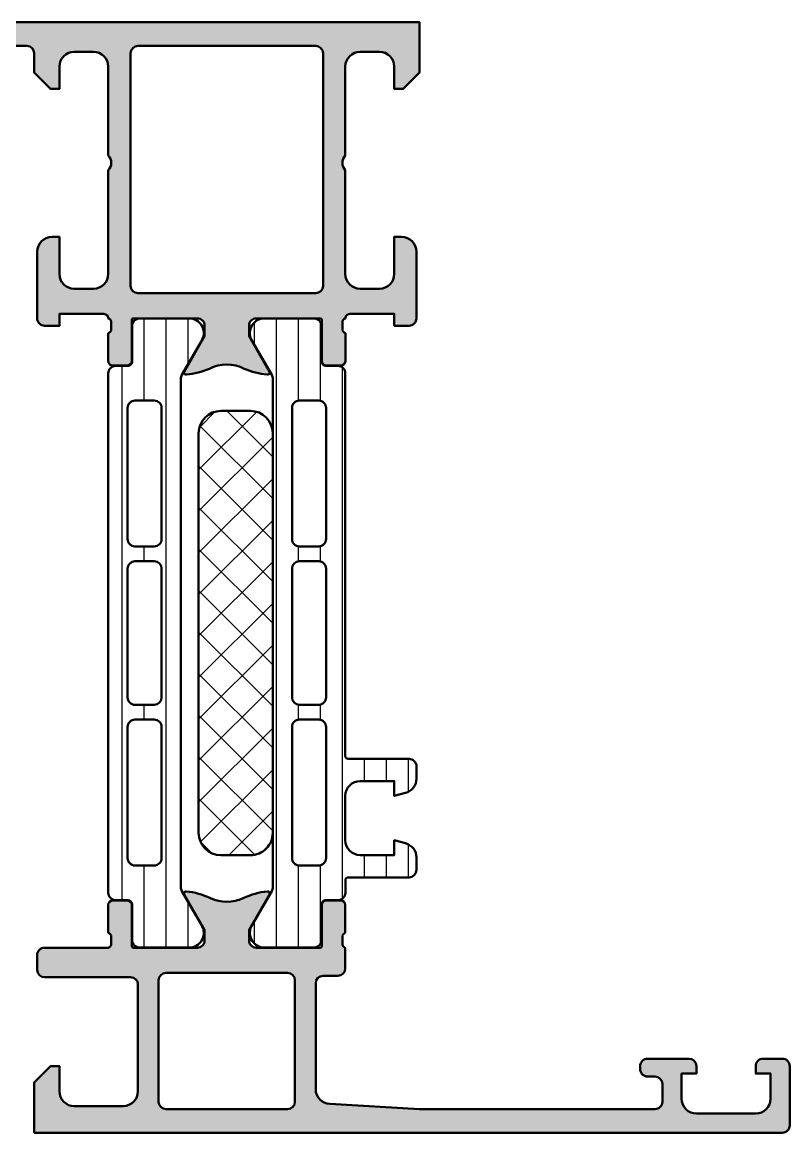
# Model space of a CAD drawing. Extents: x -30 to 51, y 0 to 75.
# Drawn here: x -0.8 to 51, y 0 to 75 of the extents above; entities that cross this region are included whole.
import ezdxf

# ---------------------------------------------------------------- set-up
doc = ezdxf.new("R2010")
doc.units = 0
for name, color, linetype, lineweight in [('0S-Alu contour', 7, 'Continuous', 50), ('0S-Alu hatch', 252, 'Continuous', 25), ('0S-Plastic contour', 254, 'Continuous', 50), ('0S-Plastic hatch', 253, 'Continuous', 25), ('0S-PT contour', 91, 'Continuous', 50), ('0S-PT hatch', 103, 'Continuous', 25)]:
    doc.layers.add(name, color=color, linetype=linetype, lineweight=lineweight)
pattern_1 = [(90, (0, 0), (-1.4859, 0), [])]

# ---------------------------------------------------------------- blocks, each defined once
blk = doc.blocks.new('347120__E84CD0BA_0DDC_44B4_B707_FF5AD9494A25_')
at = {"layer": '0S-Alu hatch'}
h = blk.add_hatch(color=256, dxfattribs=at)
edge = h.paths.add_edge_path()
edge.add_arc((0.7000991807261406, 11.00000257184423), 0.500003044878246, 180.0003489135887, 269.9996476707684)
edge.add_line((0.7000961060548451, 10.49999952697544), (6.499999916079106, 10.49999952697544))
edge.add_ellipse((6.50000355543574, 10.00000316633207), major_axis=(-0.4999963606566121, 0), ratio=1, start_angle=179.9995829571355, end_angle=270.00041704258604, ccw=False)
edge.add_line((6.999999916079106, 9.999999526973012), (6.999999916079106, 2.800003055570416))
edge.add_ellipse((5.999980092931274, 2.800022878718245), major_axis=(-1.000019823344306, 0), ratio=1, start_angle=90.0011357601926, end_angle=179.9988642393878, ccw=False)
edge.add_line((5.999999916079099, 1.800003055570413), (2.700012123110353, 1.800003055570413))
edge.add_ellipse((2.699981107679315, 2.799971920933789), major_axis=(-0.9999688658443695, 0), ratio=1, start_angle=-0.0017839387354001701, end_angle=90.00177710862732, ccw=False)
edge.add_line((1.700012242319644, 2.80000305556899), (1.700012242319644, 4.5000000038126))
edge.add_line((1.700012242319644, 4.5000000038126), (1.10000613880402, 4.500000003812602))
edge.add_line((1.10000613880402, 4.500000003812602), (0, 3.40000152969151))
edge.add_line((0, 3.40000152969151), (0, 0))
edge.add_line((0, 0), (50.50000659179932, 0))
edge.add_arc((50.50001022786222, 0.4999963639371298), 0.4999963639503508, 269.9995833348536, 360.0004171022874)
edge.add_line((51.00000659179932, 0.5000000038147763), (51.00000659179932, 4.500000003812601))
edge.add_arc((50.50001023115595, 4.500003643169237), 0.4999963606566104, 359.9995829571354, 450.0004170425853)
edge.add_line((50.50000659179932, 5.000000003812602), (49.19998828125247, 5.000000003812602))
edge.add_arc((49.19996802631576, 4.500050774159831), 0.4999492300630756, 89.99767871952156, 180.0058184440372)
edge.add_line((48.70001879883057, 4.50000000381276), (48.70001879883057, 4.000000003812601))
edge.add_line((48.70001879883057, 4.000000003812601), (49.70001879883056, 4.000000003812601))
edge.add_line((49.70001879883056, 4.000000003812601), (49.70001879883056, 2.300003055570408))
edge.add_ellipse((48.69997562033102, 2.300046234069963), major_axis=(-1.000043179431689, 0), ratio=1, start_angle=90.00247383897153, end_angle=179.9975261609891, ccw=False)
edge.add_line((48.70001879883057, 1.300003055570421), (44.69998828125244, 1.300003055570414))
edge.add_ellipse((44.69997154912291, 2.299955806839038), major_axis=(-0.9999527514086125, 0), ratio=1, start_angle=-0.0027072808267121218, end_angle=90.0009587257029, ccw=False)
edge.add_line((43.70001879883058, 2.30000305557068), (43.70001879883057, 4.000000003812601))
edge.add_line((43.70001879883057, 4.000000003812601), (44.70001879883056, 4.000000003812601))
edge.add_line((44.70001879883056, 4.000000003812601), (44.70001879883056, 4.500000003812601))
edge.add_arc((44.19997006305657, 4.499951268038605), 0.5000487381489384, 0.0055841639549441, 89.99441583599408)
edge.add_line((44.20001879883055, 5.0000000038126), (41.4000004882837, 5.000000003812601))
edge.add_arc((41.39998668829899, 4.500013803797316), 0.4999862002057299, 89.99841859459156, 180.0015814054484)
edge.add_line((40.90000048828371, 4.50000000381226), (40.90000048828371, 4.300003055570408))
edge.add_arc((41.39998760670751, 4.299990173994211), 0.4999871185897426, 179.9985238419079, 270.0014761579285)
edge.add_line((41.4000004882837, 3.800003055570408), (41.9000004882837, 3.800003055570414))
edge.add_ellipse((41.89999774741607, 3.300000314702794), major_axis=(-0.5000027408751323, 0), ratio=1, start_angle=180.0003140784808, end_angle=269.99968592142704, ccw=False)
edge.add_line((42.4000004882837, 3.300003055569625), (42.4000004882837, 2.099998477933701))
edge.add_ellipse((41.90000412764032, 2.099994838577078), major_axis=(-0.4999963606566246, 0), ratio=1, start_angle=89.9995829574163, end_angle=180.0004170428646, ccw=False)
edge.add_line((41.90000048828371, 1.599998477933701), (26.00000849914796, 1.599998477933696))
edge.add_line((26.00000849914796, 1.599998477933696), (19.94297114563234, 1.946113590238382))
edge.add_ellipse((19.99999917073538, 2.94447682461339), major_axis=(-0.9999906716559314, 0), ratio=1, start_angle=-0.0006706298242988851, end_angle=86.73073064799058, ccw=False)
edge.add_line((19.00000849914794, 2.944488529202702), (19.00000849914796, 10.09999800109654))
edge.add_ellipse((19.50000849914795, 10.09999800109654), major_axis=(-0.4999999999999929, 0), ratio=1, start_angle=270, end_angle=360, ccw=False)
edge.add_line((19.50000849914795, 10.59999800109653), (20.5, 10.59999800109653))
edge.add_arc((20.5, 11.09999800109653), 0.5, 270.0000000000004, 360)
edge.add_line((21, 11.09999800109653), (21.00000000000001, 12.49999999999998))
edge.add_ellipse((21.07883644654306, 12.76752059199311), major_axis=(-0.2788950563274477, 0), ratio=1, start_angle=-1.1645893740982274, end_angle=73.58012358050638, ccw=False)
edge.add_line((20.799999, 12.77318899999149), (20.799999, 13.22678299999148))
edge.add_ellipse((21.07886709564318, 13.23244365946854), major_axis=(-0.2789255417371646, 0), ratio=1, start_angle=-73.57540544464439, end_angle=1.1628700728853119, ccw=False)
edge.add_line((21, 13.49998699999149), (21, 15.379998))
edge.add_arc((20.7, 15.379998), 0.2999999999999936, 0, 90)
edge.add_line((20.7, 15.67999799999999), (19.72002568095721, 15.67999799999999))
edge.add_arc((19.72002568095721, 15.37999799999999), 0.3000000000000025, 90, 180)
edge.add_line((19.42002568095721, 15.37999799999999), (19.42002568095721, 12.62))
edge.add_ellipse((19.30002568095721, 12.62), major_axis=(-0.1199999999999974, 0), ratio=1, start_angle=90.0000000000017, end_angle=180, ccw=False)
edge.add_line((19.30002568095722, 12.5), (15, 12.5))
edge.add_ellipse((15, 13), major_axis=(-0.4999999999999983, 0), ratio=1, start_angle=0, end_angle=90.00000000000023, ccw=False)
edge.add_line((14.5, 13), (14.5, 13.7))
edge.add_line((14.5, 13.7), (15.88149545762236, 16.09282032302755))
edge.add_arc((15.7618802153517, 16.16188021535169), 0.1381197846482987, 330.0000000000023, 455.6225775507938)
edge.add_arc((16.23822324117379, 11.32339113815223), 4.999999999999958, 95.62257755079352, 115.1852539525798)
edge.add_ellipse((13, 18.20956550183719), major_axis=(-2.609565501837201, 0), ratio=1, start_angle=64.81474604741999, end_angle=115.18525395257959, ccw=False)
edge.add_arc((9.761776758826194, 11.32339113815226), 4.999999999999928, 64.81474604742014, 84.37742244920634)
edge.add_arc((10.23811978464829, 16.1618802153517), 0.1381197846482952, 84.37742244920531, 210.0000000000004)
edge.add_line((10.11850454237763, 16.09282032302755), (11.5, 13.7))
edge.add_line((11.5, 13.7), (11.5, 13))
edge.add_ellipse((11, 13), major_axis=(-0.4999999999999965, 0), ratio=1, start_angle=89.99999999999977, end_angle=180, ccw=False)
edge.add_line((11, 12.5), (6.699974319042795, 12.5))
edge.add_ellipse((6.699974319042795, 12.62), major_axis=(-0.1200000000000045, 0), ratio=1, start_angle=0, end_angle=90, ccw=False)
edge.add_line((6.57997431904279, 12.62), (6.579974319042791, 15.379998))
edge.add_arc((6.27997431904279, 15.379998), 0.3000000000000007, 0, 89.99999999999947)
edge.add_line((6.279974319042793, 15.679998), (5.300000000000004, 15.679998))
edge.add_arc((5.300000000000004, 15.379998), 0.3000000000000007, 90, 180)
edge.add_line((5.000000000000003, 15.379998), (5.000000000000004, 13.49998699999149))
edge.add_ellipse((4.921132904356831, 13.23244365946855), major_axis=(-0.2789255417371523, 0), ratio=1, start_angle=178.8371299271133, end_angle=253.5754054446443, ccw=False)
edge.add_line((5.200001000000002, 13.22678299999149), (5.200001000000004, 12.77318899999149))
edge.add_ellipse((4.921163553456958, 12.76752059199312), major_axis=(-0.2788950563274334, 0), ratio=1, start_angle=106.41987641949231, end_angle=181.1645893740976, ccw=False)
edge.add_line((5.000000000000001, 12.5), (0.7000961358571632, 12.49999999999999))
edge.add_arc((0.7000961358571618, 12), 0.4999999999999965, 89.99999999999984, 180)
edge.add_line((0.2000961358571653, 12), (0.2000961358571658, 10.99999952698023))
edge = h.paths.add_edge_path()
edge.add_line((8.400016700747074, 2.100006107328226), (8.400016700747074, 10.29999494933872))
edge.add_ellipse((8.900016700747074, 10.29999494933872), major_axis=(-0.5, 0), ratio=1, start_angle=270, end_angle=360, ccw=False)
edge.add_line((8.900016700747074, 10.79999494933872), (17.10001460266358, 10.79999494933872))
edge.add_ellipse((17.10001460266358, 10.29999494933872), major_axis=(-0.4999999999999965, 0), ratio=1, start_angle=180, end_angle=270, ccw=False)
edge.add_line((17.60001460266358, 10.29999494933872), (17.60001460266358, 2.100006107328226))
edge.add_ellipse((17.10001460266358, 2.100006107328227), major_axis=(-0.5000000000000006, 0), ratio=1, start_angle=90, end_angle=180, ccw=False)
edge.add_line((17.10001460266358, 1.600006107328226), (8.900016700747074, 1.600006107328226))
edge.add_ellipse((8.900016700747074, 2.100006107328226), major_axis=(-0.5, 0), ratio=1, start_angle=0, end_angle=90, ccw=False)
at = {"layer": '0S-Alu contour', "color": 7}
for points in [[(10.11850454237763, 16.09282032302755), (11.5, 13.7), (11.5, 13)], [(14.5, 13), (14.5, 13.7), (15.88149545762236, 16.09282032302755)], [(5.000000000000003, 15.379998), (5.000000000000004, 13.49998699999149)], [(6.279974319042793, 15.679998), (5.300000000000004, 15.679998)], [(6.57997431904279, 12.62), (6.579974319042791, 15.379998)], [(19.42002568095721, 15.37999799999999), (19.42002568095721, 12.62)], [(20.7, 15.67999799999999), (19.72002568095721, 15.67999799999999)], [(21, 13.49998699999149), (21, 15.379998)], [(5.200001000000002, 13.22678299999149), (5.200001000000004, 12.77318899999149)], [(20.799999, 12.77318899999149), (20.799999, 13.22678299999148)], [(5.000000000000001, 12.5), (0.7000961358571632, 12.49999999999999)], [(11, 12.5), (6.699974319042795, 12.5)], [(19.30002568095722, 12.5), (15, 12.5)], [(21, 11.09999800109653), (21.00000000000001, 12.49999999999998)], [(0.2000961358571653, 12), (0.2000961358571658, 10.99999952698023)], [(8.900016700747074, 10.79999494933872), (17.10001460266358, 10.79999494933872)], [(19.50000849914795, 10.59999800109653), (20.5, 10.59999800109653)], [(0.7000961060548451, 10.49999952697544), (6.499999916079106, 10.49999952697544)], [(6.999999916079106, 9.999999526973012), (6.999999916079106, 2.800003055570416)], [(8.400016700747074, 2.100006107328226), (8.400016700747074, 10.29999494933872)], [(17.60001460266358, 10.29999494933872), (17.60001460266358, 2.100006107328226)], [(19.00000849914794, 2.944488529202702), (19.00000849914796, 10.09999800109654)], [(44.20001879883055, 5.0000000038126), (41.4000004882837, 5.000000003812601)], [(50.50000659179932, 5.000000003812602), (49.19998828125247, 5.000000003812602)], [(1.700012242319644, 2.80000305556899), (1.700012242319644, 4.5000000038126), (1.10000613880402, 4.500000003812602), (0, 3.40000152969151), (0, 0), (50.50000659179932, 0)], [(40.90000048828371, 4.50000000381226), (40.90000048828371, 4.300003055570408)], [(41.4000004882837, 3.800003055570408), (41.9000004882837, 3.800003055570414)], [(43.70001879883058, 2.30000305557068), (43.70001879883057, 4.000000003812601), (44.70001879883056, 4.000000003812601), (44.70001879883056, 4.500000003812601)], [(48.70001879883057, 4.50000000381276), (48.70001879883057, 4.000000003812601), (49.70001879883056, 4.000000003812601), (49.70001879883056, 2.300003055570408)], [(51.00000659179932, 0.5000000038147763), (51.00000659179932, 4.500000003812601)], [(42.4000004882837, 3.300003055569625), (42.4000004882837, 2.099998477933701)], [(5.999999916079099, 1.800003055570413), (2.700012123110353, 1.800003055570413)], [(17.10001460266358, 1.600006107328226), (8.900016700747074, 1.600006107328226)], [(41.90000048828371, 1.599998477933701), (26.00000849914796, 1.599998477933696), (19.94297114563234, 1.946113590238382)], [(48.70001879883057, 1.300003055570421), (44.69998828125244, 1.300003055570414)]]:
    blk.add_lwpolyline(points, dxfattribs=at)
for centre, radius, start, end in [((10.23811978464829, 16.1618802153517), 0.1381197846482952, 84.37742244920531, 210.0000000000004), ((9.761776758826194, 11.32339113815226), 4.999999999999928, 64.81474604742014, 84.37742244920634), ((16.23822324117379, 11.32339113815223), 4.999999999999958, 95.62257755079352, 115.1852539525798), ((15.7618802153517, 16.16188021535169), 0.1381197846482987, 330.0000000000023, 95.6225775507938), ((5.300000000000004, 15.379998), 0.3000000000000007, 90, 180), ((6.27997431904279, 15.379998), 0.3000000000000007, 0, 89.99999999999947), ((19.72002568095721, 15.37999799999999), 0.3000000000000025, 90, 180), ((20.7, 15.379998), 0.2999999999999936, 0, 90), ((0.7000961358571618, 12), 0.4999999999999965, 89.99999999999984, 180), ((0.7000991807261406, 11.00000257184423), 0.500003044878246, 180.0003489135887, 269.9996476707684), ((20.5, 11.09999800109653), 0.5, 270.0000000000004, 0), ((41.39998668829899, 4.500013803797316), 0.4999862002057299, 89.99841859459156, 180.0015814054484), ((44.19997006305657, 4.499951268038605), 0.5000487381489384, 0.0055841639549441, 89.99441583599408), ((49.19996802631576, 4.500050774159831), 0.4999492300630756, 89.99767871952156, 180.0058184440372), ((50.50001023115595, 4.500003643169237), 0.4999963606566104, 359.9995829571354, 90.00041704258533), ((41.39998760670751, 4.299990173994211), 0.4999871185897426, 179.9985238419079, 270.0014761579285), ((50.50001022786222, 0.4999963639371298), 0.4999963639503508, 269.9995833348536, 0.0004171022873881)]:
    blk.add_arc(centre, radius, start, end, dxfattribs=at)
at = {"layer": '0S-Alu contour', "color": 7, "extrusion": (0, 0, -1)}
for centre, radius, start, end in [((-13, 18.20956550183719), 2.609565501837201, 244.8147460474204, 295.18525395258), ((-4.921132904356831, 13.23244365946855), 0.2789255417371523, 106.4245945553557, 181.1628700728868), ((-4.921163553456958, 12.76752059199312), 0.2788950563274334, 178.8354106259024, 253.5801235805077), ((-11, 13), 0.4999999999999965, 180, 270.0000000000002), ((-15, 13), 0.4999999999999983, 269.9999999999998, 0), ((-21.07883644654306, 12.76752059199311), 0.2788950563274477, 286.4198764194936, 1.164589374098176), ((-21.07886709564318, 13.23244365946854), 0.2789255417371646, 358.8371299271147, 73.57540544464447), ((-6.699974319042795, 12.62), 0.1200000000000045, 270, 0), ((-19.30002568095721, 12.62), 0.1199999999999974, 180, 269.9999999999983), ((-8.900016700747074, 10.29999494933872), 0.5, 0, 90), ((-17.10001460266358, 10.29999494933872), 0.4999999999999965, 90, 180), ((-19.50000849914795, 10.09999800109654), 0.4999999999999929, 0, 90), ((-6.50000355543574, 10.00000316633207), 0.4999963606566121, 89.99958295741395, 180.0004170428646), ((-41.89999774741607, 3.300000314702794), 0.5000027408751323, 90.00031407857298, 179.9996859215192), ((-2.699981107679315, 2.799971920933789), 0.9999688658443695, 269.9982228913727, 0.0017839387354142), ((-5.999980092931274, 2.800022878718245), 1.000019823344306, 180.0011357606123, 269.9988642398074), ((-19.99999917073538, 2.94447682461339), 0.9999906716559314, 273.2692693520095, 0.000670629824406), ((-44.69997154912291, 2.299955806839038), 0.9999527514086125, 269.9990412742971, 0.0027072808266599), ((-48.69997562033102, 2.300046234069963), 1.000043179431689, 180.002473839011, 269.9975261610285), ((-8.900016700747074, 2.100006107328226), 0.5, 270, 0), ((-17.10001460266358, 2.100006107328227), 0.5000000000000006, 180, 270), ((-41.90000412764032, 2.099994838577078), 0.4999963606566246, 179.9995829571354, 270.0004170425837)]:
    blk.add_arc(centre, radius, start, end, dxfattribs=at)
blk = doc.blocks.new('368550__E8480790_1EC8_4AFD_B103_13C8B5B76FAF_')
at = {"layer": '0S-PT hatch'}
h = blk.add_hatch(dxfattribs=at)
h.set_pattern_fill('ANSI37', color=256, scale=0.625, angle=90, style=0)
h.set_pattern_definition([(135, (0, 0), (-1.403165018917055, -1.403165018917055), []), (225, (0, 0), (1.403165018917055, -1.403165018917055), [])])
edge = h.paths.add_edge_path()
edge.add_arc((12.599265206722, 47.25107660496467), 1.5, 90, 180)
edge.add_line((11.099265206722, 47.25107660496467), (11.09926520672199, 20.25107660496467))
edge.add_arc((12.59926520672199, 20.25107660496467), 1.5, 180, 270)
edge.add_line((12.59926520672199, 18.75107660496467), (14.59926520672199, 18.75107660496467))
edge.add_arc((14.59926520672199, 20.25107660496467), 1.5, 269.9999999999999, 360)
edge.add_line((16.09926520672199, 20.25107660496467), (16.099265206722, 47.25107660496467))
edge.add_arc((14.599265206722, 47.25107660496467), 1.5, 0, 89.99999999999991)
edge.add_line((14.599265206722, 48.75107660496468), (12.599265206722, 48.75107660496468))
at = {"layer": '0S-PT contour', "color": 7}
for points in [[(14.599265206722, 48.75107660496468), (12.599265206722, 48.75107660496468)], [(11.099265206722, 47.25107660496467), (11.09926520672199, 20.25107660496467)], [(16.09926520672199, 20.25107660496467), (16.099265206722, 47.25107660496467)], [(12.59926520672199, 18.75107660496467), (14.59926520672199, 18.75107660496467)]]:
    blk.add_lwpolyline(points, dxfattribs=at)
for centre, start, end in [((12.599265206722, 47.25107660496467), 90, 180), ((14.599265206722, 47.25107660496467), 0, 89.99999999999991), ((12.59926520672199, 20.25107660496467), 180, 270), ((14.59926520672199, 20.25107660496467), 269.9999999999999, 0)]:
    blk.add_arc(centre, 1.5, start, end, dxfattribs=at)
blk = doc.blocks.new('284027__DD6B50A5_922C_485B_A211_562ED733087A___22131AEA_D802_4F8E_BF0E_D6E106AE5C31_')
at = {"layer": '0S-Plastic hatch'}
h = blk.add_hatch(dxfattribs=at)
h.set_pattern_fill('ANSI31', color=256, scale=0.4680000000000001, angle=45, style=0)
h.set_pattern_definition(pattern_1)
edge = h.paths.add_edge_path()
edge.add_line((21, 51.29262339778484), (21.000022921558, 25.45125658823265))
edge.add_arc((21.20416178718003, 25.45537538707201), 0.2041804127758787, 181.1558689438178, 269.5149389342825)
edge.add_line((21.20243323428476, 25.25120229122876), (25.30243323427305, 25.25120229122876))
edge.add_ellipse((25.30243323427307, 24.75120229122882), major_axis=(-0.4999999999999361, 0), ratio=1, start_angle=180, end_angle=270.00000000000244, ccw=False)
edge.add_line((25.80243323427301, 24.75120229122881), (25.80243323427299, 23.92045306784114))
edge.add_ellipse((24.80243323427294, 23.92045306784114), major_axis=(-1.000000000000046, 0), ratio=1, start_angle=105.00000000108179, end_angle=180, ccw=False)
edge.add_line((25.06125227939371, 22.95452724155692), (24.30243323427305, 22.75120229122875))
edge.add_line((24.30243323427305, 22.75120229122875), (24.30243323427305, 23.75120229122876))
edge.add_line((24.30243323427305, 23.75120229122876), (22.00243323428464, 23.75120229122875))
edge.add_arc((22.00414226812574, 22.74707631855113), 1.004127427074096, 90.09751797508622, 179.7701403215128)
edge.add_line((21.00002292155801, 22.7511046743983), (21.00002292155801, 19.75122632025461))
edge.add_arc((22.00414248000591, 19.75532877543038), 1.004127938958011, 180.2340877213126, 269.9024699846798)
edge.add_line((22.0024332342847, 18.75120229122875), (24.30243323427305, 18.75120229122875))
edge.add_line((24.30243323427305, 18.75120229122875), (24.30243323427316, 19.75120229122869))
edge.add_line((24.30243323427316, 19.75120229122869), (25.06125227939373, 19.54787734087044))
edge.add_ellipse((24.8024332342731, 18.58195151458676), major_axis=(-0.9999999999994793, 0), ratio=1, start_angle=180, end_angle=254.99999999891781, ccw=False)
edge.add_line((25.80243323427258, 18.58195151458676), (25.80243323427305, 17.75120229122874))
edge.add_ellipse((25.30243323427304, 17.75120229122877), major_axis=(-0.5000000000000142, 0), ratio=1, start_angle=90.0000000000008, end_angle=180, ccw=False)
edge.add_line((25.30243323427304, 17.25120229122875), (21.20243323428468, 17.25120229122875))
edge.add_arc((21.20243323428467, 17.05120229122878), 0.1999999999999744, 89.99999999999694, 180)
edge.add_line((21.0024332342847, 17.05120229122878), (21.00111268929476, 16.21013004610088))
edge.add_ellipse((20.50111536862898, 16.21010925689817), major_axis=(-0.4999973210979703, 0), ratio=1, start_angle=90.00176831585969, end_angle=180.0023822800019, ccw=False)
edge.add_line((20.50113080001328, 15.71011193603832), (19.69079946719837, 15.71008330962012))
edge.add_arc((19.69081033343269, 15.41008330981692), 0.299999999999997, 90.00207529788617, 180.0020752978985)
edge.add_line((19.39081033362949, 15.41007244358253), (19.39122921384228, 13.0100740742441))
edge.add_ellipse((18.89123323682727, 13.0100533243742), major_axis=(-0.4999959774455648, 0), ratio=1, start_angle=90.00177281670028, end_angle=180.0023777790716, ccw=False)
edge.add_line((18.89124870744703, 12.51005734716798), (15.41470721164118, 12.50993069970388))
edge.add_ellipse((15.55698200855539, 13.4997539283803), major_axis=(-0.9999960709244767, 0), ratio=1, start_angle=-32.72494080195412, end_angle=81.82046724598717, ccw=False)
edge.add_line((14.71570977789661, 14.04035838247478), (16.03409677568366, 16.32406298372988))
edge.add_arc((15.60107500393227, 16.57404727383959), 0.500000000115538, 330.0020787016143, 360.00201538907)
edge.add_line((16.10107500373848, 16.57406486142708), (16.09998869130261, 50.92833361702788))
edge.add_arc((15.59998869159649, 50.92831498385518), 0.5000000000549991, 0.0021352040807048, 30.00207189551804)
edge.add_line((16.03299235290359, 51.1783306420641), (14.71443992344539, 53.46193973131244))
edge.add_ellipse((15.5556729896656, 54.00260512706299), major_axis=(-0.9999960709244696, 0), ratio=1, start_angle=-81.81631665021621, end_angle=32.729091397728894, ccw=False)
edge.add_line((15.41332648878386, 54.99241804653369), (18.88986798458969, 54.99254469399776))
edge.add_ellipse((18.88988873445961, 54.49254871698273), major_axis=(-0.4999959774455861, 0), ratio=1, start_angle=180.0017728167249, end_angle=270.0023777790733, ccw=False)
edge.add_line((19.38988471166585, 54.49256418760271), (19.38963969108502, 52.09256579421701))
edge.add_arc((19.68963969088825, 52.09257666045134), 0.3000000000000041, 180.0020752978985, 270.0020752978793)
edge.add_line((19.68965055712254, 51.79257666064813), (20.49998188993747, 51.79260528706632))
edge.add_ellipse((20.50000267914022, 51.2926079664006), major_axis=(-0.4999973210979064, 0), ratio=1, start_angle=180.0017683158931, end_angle=270.00238227991855, ccw=False)
edge = h.paths.add_edge_path()
edge.add_line((19.70055130142633, 40.10119604587006), (19.70055130142632, 48.95118994235432))
edge.add_arc((19.20055129933873, 48.95118994053621), 0.5000000020876216, 0, 90.00189910262193)
edge.add_line((19.20053472654187, 49.45118994234918), (17.90054062027397, 49.45118994234918))
edge.add_arc((17.90053698091735, 48.95119358170581), 0.499996360656621, 89.9995829574163, 180.0004170428646)
edge.add_line((17.40054062027398, 48.95118994234675), (17.40054062027396, 40.10119604586718))
edge.add_arc((17.90053698091721, 40.10119240650811), 0.4999963606564967, 179.9995829571354, 270.0004170425984)
edge.add_line((17.90054062027396, 39.60119604586486), (19.2005347265867, 39.60119604586486))
edge.add_arc((19.20055129926904, 40.10119604774749), 0.5000000021572895, 269.9981009105016, 360)
edge = h.paths.add_edge_path()
edge.add_line((19.70055130141594, 29.40118994305284), (19.70055130141595, 38.10119604656853))
edge.add_arc((19.20055130141595, 38.10119604656332), 0.5000000000000142, 0, 90.00000000119365)
edge.add_line((19.20055130140553, 38.60119604656333), (17.9005406202532, 38.60119604656332))
edge.add_arc((17.9005406202636, 38.1011960465633), 0.5000000000000142, 90.00000000119243, 180)
edge.add_line((17.40054062026359, 38.1011960465633), (17.4005406202636, 29.40118994304765))
edge.add_arc((17.9005406202636, 29.40118994304765), 0.4999999999999965, 180, 269.9999999999984)
edge.add_line((17.90054062026358, 28.90118994304765), (19.20055130141594, 28.90118994304764))
edge.add_arc((19.20055130141595, 29.40118994304763), 0.4999999999999929, 269.9999999999992, 360)
edge = h.paths.add_edge_path()
edge.add_line((19.70055130141594, 18.55118078777944), (19.70055130141594, 27.40118994305278))
edge.add_arc((19.20055129932833, 27.40118994123469), 0.5000000020876109, 0, 90.00189910261665)
edge.add_line((19.20053472653151, 27.90118994304764), (17.9005406202636, 27.90118994304764))
edge.add_arc((17.90053698090691, 27.40119358240433), 0.4999963606565571, 89.99958295740775, 180.0004170428646)
edge.add_line((17.40054062026359, 27.40118994304527), (17.40054062026359, 18.55121130535237))
edge.add_arc((17.90055587905265, 18.55121130535237), 0.5000152587890554, 180, 270.0000000000012)
edge.add_line((17.90055587905266, 18.05119604656332), (19.200566560205, 18.05119604656331))
edge.add_arc((19.20056656020501, 18.55118078777423), 0.4999847412109269, 269.9999999999992, 360)
at = {"layer": '0S-Alu contour', "color": 7}
for points in [[(17.40054062027398, 48.95118994234675), (17.40054062027396, 40.10119604586718)], [(19.20053472654187, 49.45118994234918), (17.90054062027397, 49.45118994234918)], [(19.70055130142633, 40.10119604587006), (19.70055130142632, 48.95118994235432)], [(17.90054062027396, 39.60119604586486), (19.2005347265867, 39.60119604586486)], [(19.20055130140553, 38.60119604656333), (17.9005406202532, 38.60119604656332)], [(17.40054062026359, 38.1011960465633), (17.4005406202636, 29.40118994304765)], [(19.70055130141594, 29.40118994305284), (19.70055130141595, 38.10119604656853)], [(17.90054062026358, 28.90118994304765), (19.20055130141594, 28.90118994304764)], [(19.20053472653151, 27.90118994304764), (17.9005406202636, 27.90118994304764)], [(17.40054062026359, 27.40118994304527), (17.40054062026359, 18.55121130535237)], [(19.70055130141594, 18.55118078777944), (19.70055130141594, 27.40118994305278)], [(17.90055587905266, 18.05119604656332), (19.200566560205, 18.05119604656331)]]:
    blk.add_lwpolyline(points, dxfattribs=at)
for centre, radius, start, end in [((17.90053698091735, 48.95119358170581), 0.499996360656621, 89.9995829574163, 180.0004170428646), ((19.20055129933873, 48.95118994053621), 0.5000000020876216, 0, 90.00189910262193), ((17.90053698091721, 40.10119240650811), 0.4999963606564967, 179.9995829571354, 270.0004170425984), ((19.20055129926904, 40.10119604774749), 0.5000000021572895, 269.9981009105016, 0), ((17.9005406202636, 38.1011960465633), 0.5000000000000142, 90.00000000119243, 180), ((19.20055130141595, 38.10119604656332), 0.5000000000000142, 0, 90.00000000119365), ((17.9005406202636, 29.40118994304765), 0.4999999999999965, 180, 269.9999999999984), ((19.20055130141595, 29.40118994304763), 0.4999999999999929, 269.9999999999992, 0), ((17.90053698090691, 27.40119358240433), 0.4999963606565571, 89.99958295740775, 180.0004170428646), ((19.20055129932833, 27.40118994123469), 0.5000000020876109, 0, 90.00189910261665), ((17.90055587905265, 18.55121130535237), 0.5000152587890554, 180, 270.0000000000012), ((19.20056656020501, 18.55118078777423), 0.4999847412109269, 269.9999999999992, 0)]:
    blk.add_arc(centre, radius, start, end, dxfattribs=at)
at = {"layer": '0S-Plastic contour', "color": 7}
for points in [[(15.41332648878386, 54.99241804653369), (18.88986798458969, 54.99254469399776)], [(19.38988471166585, 54.49256418760271), (19.38963969108502, 52.09256579421701)], [(16.03299235290359, 51.1783306420641), (14.71443992344539, 53.46193973131244)], [(19.68965055712254, 51.79257666064813), (20.49998188993747, 51.79260528706632)], [(21, 51.29262339778484), (21.000022921558, 25.45125658823265)], [(16.10107500373848, 16.57406486142708), (16.09998869130261, 50.92833361702788)], [(21.20243323428476, 25.25120229122876), (25.30243323427305, 25.25120229122876)], [(25.80243323427301, 24.75120229122881), (25.80243323427299, 23.92045306784114)], [(25.06125227939371, 22.95452724155692), (24.30243323427305, 22.75120229122875), (24.30243323427305, 23.75120229122876), (22.00243323428464, 23.75120229122875)], [(21.00002292155801, 22.7511046743983), (21.00002292155801, 19.75122632025461)], [(22.0024332342847, 18.75120229122875), (24.30243323427305, 18.75120229122875), (24.30243323427316, 19.75120229122869), (25.06125227939373, 19.54787734087044)], [(25.80243323427258, 18.58195151458676), (25.80243323427305, 17.75120229122874)], [(25.30243323427304, 17.25120229122875), (21.20243323428468, 17.25120229122875)], [(21.0024332342847, 17.05120229122878), (21.00111268929476, 16.21013004610088)], [(14.71570977789661, 14.04035838247478), (16.03409677568366, 16.32406298372988)], [(19.39081033362949, 15.41007244358253), (19.39122921384228, 13.0100740742441)], [(20.50113080001328, 15.71011193603832), (19.69079946719837, 15.71008330962012)], [(18.89124870744703, 12.51005734716798), (15.41470721164118, 12.50993069970388)]]:
    blk.add_lwpolyline(points, dxfattribs=at)
at = {"layer": '0S-Plastic contour', "color": 7, "extrusion": (0, 0, -1)}
for centre, radius, start, end in [((-15.5556729896656, 54.00260512706299), 0.9999960709244696, 327.2709086022711, 81.81631665021617), ((-18.88988873445961, 54.49254871698273), 0.4999959774455861, 89.99762222092671, 179.9982271832751), ((-20.50000267914022, 51.2926079664006), 0.4999973210979065, 89.99761772008145, 179.9982316841069), ((-25.30243323427307, 24.75120229122882), 0.4999999999999361, 89.99999999999756, 180), ((-24.80243323427294, 23.92045306784114), 1.000000000000046, 180, 254.9999999989182), ((-24.8024332342731, 18.58195151458676), 0.9999999999994793, 105.0000000010822, 180), ((-25.30243323427304, 17.75120229122877), 0.5000000000000142, 180, 269.9999999999992), ((-20.50111536862898, 16.21010925689817), 0.4999973210979704, 179.9976177199981, 269.9982316841403), ((-15.55698200855539, 13.4997539283803), 0.9999960709244767, 278.1795327540128, 32.72494080195404), ((-18.89123323682727, 13.0100533243742), 0.4999959774455648, 179.9976222209284, 269.9982271832997)]:
    blk.add_arc(centre, radius, start, end, dxfattribs=at)
at = {"layer": '0S-Plastic contour', "color": 7}
for centre, radius, start, end in [((19.68963969088825, 52.09257666045134), 0.3000000000000041, 180.0020752978985, 270.0020752978793), ((15.59998869159649, 50.92831498385518), 0.5000000000549991, 0.0021352040807048, 30.00207189551804), ((21.20416178718003, 25.45537538707201), 0.2041804127758787, 181.1558689438178, 269.5149389342825), ((22.00414226812574, 22.74707631855113), 1.004127427074096, 90.09751797508622, 179.7701403215128), ((22.00414248000591, 19.75532877543038), 1.004127938958011, 180.2340877213126, 269.9024699846798), ((21.20243323428467, 17.05120229122878), 0.1999999999999744, 89.99999999999694, 180), ((15.60107500393227, 16.57404727383959), 0.500000000115538, 330.0020787016143, 0.0020153890700116), ((19.69081033343269, 15.41008330981692), 0.299999999999997, 90.00207529788617, 180.0020752978985)]:
    blk.add_arc(centre, radius, start, end, dxfattribs=at)
blk = doc.blocks.new('284027__A60CF8BD_1768_4228_AEEE_6A235FCEE5BD___0FFD65AD_E9EA_4AC8_A9D8_094F7C99FA14_')
at = {"layer": '0S-Plastic hatch'}
h = blk.add_hatch(dxfattribs=at)
h.set_pattern_fill('ANSI31', color=256, scale=0.4680000000000001, angle=45, style=0)
h.set_pattern_definition(pattern_1)
edge = h.paths.add_edge_path()
edge.add_line((4.998753296441785, 51.29235132416485), (4.999865985736532, 16.20985797248088))
edge.add_arc((5.499863306596385, 16.20987340386518), 0.4999973210979823, 180.001768315893, 270.0023822799114)
edge.add_line((5.499884095799072, 15.70987608319939), (6.310215428613981, 15.70990470961759))
edge.add_ellipse((6.3102262948483, 15.40990470981439), major_axis=(-0.2999999999999916, 0), ratio=1, start_angle=180.0020752978986, end_angle=270.0020752978861, ccw=False)
edge.add_line((6.610226294651501, 15.40991557604877), (6.609981274070682, 13.00991718266322))
edge.add_arc((7.109977251276918, 13.00993265328298), 0.4999959774455781, 180.0017728167248, 270.0023777790721)
edge.add_line((7.109998001146822, 12.50993667626796), (10.58653949695266, 12.51006332373204))
edge.add_arc((10.44419299607088, 13.49987624320274), 0.99999607092448, 278.1836833497855, 392.7290913977266)
edge.add_line((11.28542606229113, 14.04054163895327), (9.966873632834732, 16.32415072820264))
edge.add_ellipse((10.39987729408675, 16.57416638639703), major_axis=(-0.5000000000000304, 0), ratio=1, start_angle=0.0021352027151237962, end_angle=30.002071897230792, ccw=False)
edge.add_line((9.899877294433919, 16.57414775323825), (9.898790982002849, 50.92841650883724))
edge.add_ellipse((10.39879098169355, 50.92843409645906), major_axis=(-0.5000000000000306, 0), ratio=1, start_angle=-29.997921301461474, end_angle=0.002015393048509395, ccw=False)
edge.add_line((9.965769210052875, 51.17841838653585), (11.28415620783992, 53.46212298779094))
edge.add_arc((10.44288397718113, 54.00272744188542), 0.999996070924482, 327.2750591980466, 441.8204672459869)
edge.add_line((10.58515877409534, 54.99255067056184), (7.108617278289502, 54.99242402309775))
edge.add_arc((7.108632748909259, 54.49242804589152), 0.4999959774455675, 90.00177281669983, 180.0023777790715)
edge.add_line((6.608636771894252, 54.49240729602163), (6.60905565210705, 52.09240892668312))
edge.add_ellipse((6.309055652303838, 52.09239806044881), major_axis=(-0.3000000000000041, 0), ratio=1, start_angle=90.0020752978869, end_angle=180.0020752978986, ccw=False)
edge.add_line((6.309066518538161, 51.7923980606456), (5.498735185723257, 51.7923694342274))
edge.add_arc((5.498750617107559, 51.29237211336756), 0.4999973210979623, 90.00176831585978, 180.0023822800018)
edge = h.paths.add_edge_path()
edge.add_line((8.599325365472938, 48.95127006490816), (8.599325365472938, 40.10129142721808))
edge.add_ellipse((8.099329004829613, 40.10128778786141), major_axis=(-0.4999963606565682, 0), ratio=1, start_angle=89.99958295740919, end_angle=180.0004170428646, ccw=False)
edge.add_line((8.099325365472938, 39.60129142721809), (6.79933125920502, 39.60129142721809))
edge.add_ellipse((6.799314686408215, 40.10129142903105), major_axis=(-0.5000000020876216, 0), ratio=1, start_angle=0, end_angle=90.00189910261582, ccw=False)
edge.add_line((6.299314684320593, 40.10129142903105), (6.299314684320593, 48.95130058248629))
edge.add_ellipse((6.799299425531524, 48.95130058249147), major_axis=(-0.4999847412109306, 0), ratio=1, start_angle=269.9999999999992, end_angle=360, ccw=False)
edge.add_line((6.799299425531531, 49.4512853237024), (8.099310106683875, 49.4512853237024))
edge.add_ellipse((8.099310106683882, 48.95127006491335), major_axis=(-0.5000152587890554, 0), ratio=1, start_angle=180, end_angle=270.0000000000008, ccw=False)
edge = h.paths.add_edge_path()
edge.add_line((8.599325365472938, 38.10129142721289), (8.599325365472938, 29.40128532369721))
edge.add_ellipse((8.099325365472923, 29.40128532370242), major_axis=(-0.5000000000000142, 0), ratio=1, start_angle=90.000000001192, end_angle=180, ccw=False)
edge.add_line((8.099325365483326, 28.90128532370241), (6.799314684330996, 28.90128532370241))
edge.add_ellipse((6.799314684320579, 29.4012853237024), major_axis=(-0.5, 0), ratio=1, start_angle=0, end_angle=90.00000000119371, ccw=False)
edge.add_line((6.299314684320579, 29.4012853237024), (6.299314684320593, 38.10129142721289))
edge.add_ellipse((6.799314684320593, 38.10129142721809), major_axis=(-0.5, 0), ratio=1, start_angle=270, end_angle=360, ccw=False)
edge.add_line((6.799314684320593, 38.60129142721809), (8.099325365472952, 38.60129142721809))
edge.add_ellipse((8.099325365472948, 38.1012914272181), major_axis=(-0.4999999999999894, 0), ratio=1, start_angle=180, end_angle=269.9999999999996, ccw=False)
edge = h.paths.add_edge_path()
edge.add_ellipse((8.099329004819284, 27.4012889637576), major_axis=(-0.4999963606565109, 0), ratio=1, start_angle=179.9995829571355, end_angle=270.0004170425959, ccw=False)
edge.add_line((8.59932536546255, 27.40128532439854), (8.59932536546255, 18.55129142791654))
edge.add_ellipse((8.099329004819172, 18.55128778855991), major_axis=(-0.4999963606566215, 0), ratio=1, start_angle=89.99958295741533, end_angle=180.0004170428646, ccw=False)
edge.add_line((8.09932536546255, 18.05129142791654), (6.799331259194646, 18.05129142791654))
edge.add_ellipse((6.799314686397825, 18.55129142972951), major_axis=(-0.5000000020876207, 0), ratio=1, start_angle=0, end_angle=90.00189910261759, ccw=False)
edge.add_line((6.299314684310204, 18.55129142972951), (6.299314684310205, 27.40128532439565))
edge.add_ellipse((6.799314686467511, 27.4012853225182), major_axis=(-0.5000000021573064, 0), ratio=1, start_angle=269.99810091050415, end_angle=360, ccw=False)
edge.add_line((6.799331259149825, 27.90128532440085), (8.099325365462564, 27.90128532440087))
at = {"layer": '0S-Alu contour', "color": 7}
for points in [[(6.299314684320593, 40.10129142903105), (6.299314684320593, 48.95130058248629)], [(6.799299425531531, 49.4512853237024), (8.099310106683875, 49.4512853237024)], [(8.599325365472938, 48.95127006490816), (8.599325365472938, 40.10129142721808)], [(8.099325365472938, 39.60129142721809), (6.79933125920502, 39.60129142721809)], [(6.799314684320593, 38.60129142721809), (8.099325365472952, 38.60129142721809)], [(6.299314684320579, 29.4012853237024), (6.299314684320593, 38.10129142721289)], [(8.599325365472938, 38.10129142721289), (8.599325365472938, 29.40128532369721)], [(8.099325365483326, 28.90128532370241), (6.799314684330996, 28.90128532370241)], [(6.799331259149825, 27.90128532440085), (8.099325365462564, 27.90128532440087)], [(6.299314684310204, 18.55129142972951), (6.299314684310205, 27.40128532439565)], [(8.59932536546255, 27.40128532439854), (8.59932536546255, 18.55129142791654)], [(8.09932536546255, 18.05129142791654), (6.799331259194646, 18.05129142791654)]]:
    blk.add_lwpolyline(points, dxfattribs=at)
at = {"layer": '0S-Alu contour', "color": 7, "extrusion": (0, 0, -1)}
for centre, radius, start, end in [((-6.799299425531524, 48.95130058249147), 0.4999847412109306, 0, 90.00000000000081), ((-8.099310106683882, 48.95127006491335), 0.5000152587890554, 89.9999999999992, 180), ((-6.799314686408215, 40.10129142903105), 0.5000000020876216, 269.9981008973842, 0), ((-8.099329004829613, 40.10128778786141), 0.4999963606565682, 179.9995829571354, 270.0004170425908), ((-6.799314684320593, 38.10129142721809), 0.5, 0, 90), ((-8.099325365472948, 38.1012914272181), 0.4999999999999894, 90.0000000000004, 180), ((-6.799314684320579, 29.4012853237024), 0.5, 269.9999999988063, 0), ((-8.099325365472923, 29.40128532370242), 0.5000000000000142, 180, 269.999999998808), ((-6.799314686467511, 27.4012853225182), 0.5000000021573064, 0, 90.00189908949582), ((-8.099329004819284, 27.4012889637576), 0.4999963606565109, 89.99958295740409, 180.0004170428646), ((-6.799314686397825, 18.55129142972951), 0.5000000020876207, 269.9981008973824, 0), ((-8.099329004819172, 18.55128778855991), 0.4999963606566215, 179.9995829571354, 270.0004170425847)]:
    blk.add_arc(centre, radius, start, end, dxfattribs=at)
at = {"layer": '0S-Plastic contour', "color": 7}
for points in [[(10.58515877409534, 54.99255067056184), (7.108617278289502, 54.99242402309775)], [(6.608636771894252, 54.49240729602163), (6.60905565210705, 52.09240892668312)], [(9.965769210052875, 51.17841838653585), (11.28415620783992, 53.46212298779094)], [(6.309066518538161, 51.7923980606456), (5.498735185723257, 51.7923694342274)], [(4.998753296441785, 51.29235132416485), (4.999865985736532, 16.20985797248088)], [(9.899877294433919, 16.57414775323825), (9.898790982002849, 50.92841650883724)], [(11.28542606229113, 14.04054163895327), (9.966873632834732, 16.32415072820264)], [(5.499884095799072, 15.70987608319939), (6.310215428613981, 15.70990470961759)], [(6.610226294651501, 15.40991557604877), (6.609981274070682, 13.00991718266322)], [(7.109998001146822, 12.50993667626796), (10.58653949695266, 12.51006332373204)]]:
    blk.add_lwpolyline(points, dxfattribs=at)
for centre, radius, start, end in [((7.108632748909259, 54.49242804589152), 0.4999959774455675, 90.00177281669983, 180.0023777790715), ((10.44288397718113, 54.00272744188542), 0.999996070924482, 327.2750591980466, 81.8204672459869), ((5.498750617107559, 51.29237211336756), 0.4999973210979623, 90.00176831585978, 180.0023822800018), ((5.499863306596385, 16.20987340386518), 0.4999973210979823, 180.001768315893, 270.0023822799114), ((10.44419299607088, 13.49987624320274), 0.99999607092448, 278.1836833497855, 32.72909139772663), ((7.109977251276918, 13.00993265328298), 0.4999959774455781, 180.0017728167248, 270.0023777790721)]:
    blk.add_arc(centre, radius, start, end, dxfattribs=at)
at = {"layer": '0S-Plastic contour', "color": 7, "extrusion": (0, 0, -1)}
for centre, radius, start, end in [((-6.309055652303838, 52.09239806044881), 0.3000000000000041, 179.9979247021014, 269.9979247021131), ((-10.39879098169355, 50.92843409645906), 0.5000000000000306, 359.9979846069515, 29.99792130146147), ((-10.39987729408675, 16.57416638639703), 0.5000000000000304, 329.9979281027692, 359.9978647972849), ((-6.3102262948483, 15.40990470981439), 0.2999999999999916, 89.99792470211386, 179.9979247021014)]:
    blk.add_arc(centre, radius, start, end, dxfattribs=at)
blk = doc.blocks.new('345650__6FF12A9D_8C38_4EA6_87FF_DBB1D3C74730_')
at = {"layer": '0S-Alu hatch'}
h = blk.add_hatch(color=256, dxfattribs=at)
edge = h.paths.add_edge_path()
edge.add_arc((-29.49997180117776, 73.90002057514442), 0.5000266736489304, 180.00305633007, 269.996943669551)
edge.add_line((-29.49999847411529, 73.39999390220692), (-0.4999393463076523, 73.39999390220692))
edge.add_ellipse((-0.5000039102078829, 72.89992933830669), major_axis=(-0.5000645680681834, 0), ratio=1, start_angle=180.0073975226869, end_angle=269.99260247728273, ccw=False)
edge.add_line((6.06536923411e-05, 72.89999390220666), (6.06536923371e-05, 71.5999679622655))
edge.add_line((6.06536923371e-05, 71.5999679622655), (1.100036239629833, 70.49999213790943))
edge.add_line((1.100036239629833, 70.49999213790943), (1.700011825567351, 70.49999213790943))
edge.add_line((1.700011825567351, 70.49999213790943), (1.70001182556734, 72.00045013999988))
edge.add_ellipse((2.700098224842871, 72.0003561106415), major_axis=(-1.000086403695908, 0), ratio=1, start_angle=270.0049498861588, end_angle=359.99461298015063, ccw=False)
edge.add_line((2.700011825567337, 73.00044251060532), (4.000060653692344, 73.00044251060535))
edge.add_ellipse((4.000005845004101, 72.00038770230616), major_axis=(-1.00005480980111, 0), ratio=1, start_angle=180.002703004082, end_angle=269.99685986559155, ccw=False)
edge.add_line((5.000060653692344, 72.00043488121278), (5.000060653692344, 66.00000024414112))
edge.add_ellipse((4.475221313373986, 65.50000024414112), major_axis=(-0.7248836686985083, 0), ratio=1, start_angle=136.3884232636866, end_angle=223.6115767363134, ccw=False)
edge.add_line((5.000060653692344, 65.00000024414112), (5.000060653692344, 58.00000024414112))
edge.add_ellipse((4.000001855963375, 58.00005904187009), major_axis=(-1.000058799457453, 0), ratio=1, start_angle=90.00336866364131, end_angle=179.996631336242, ccw=False)
edge.add_line((4.000060653692344, 57.00000024414112), (2.700011825567347, 57.00000024414112))
edge.add_ellipse((2.700099296136279, 58.00008771471006), major_axis=(-1.000087474394158, 0), ratio=1, start_angle=0.005011256110094564, end_angle=89.99498874391878, ccw=False)
edge.add_line((1.70001182556734, 58.00000024414062), (1.70001182556734, 60.50000024414112))
edge.add_line((1.70001182556734, 60.50000024414112), (1.200011825567337, 60.50000024414112))
edge.add_arc((1.200099296136283, 59.49991277357217), 1.000087474394161, 90.00501125608201, 179.9949887438899)
edge.add_line((0.2000118255673371, 59.50000024414162), (0.2000728607235906, 55.00000024414113))
edge.add_arc((0.7000421201029213, 54.99997713250413), 0.4999692599135112, 179.9973514386468, 270.0035228322361)
edge.add_line((0.7000728607236049, 54.50000787353566), (1.70007286072359, 54.50000024414111))
edge.add_line((1.70007286072359, 54.50000024414111), (1.700072860723601, 55.2999956665044))
edge.add_line((1.700072860723601, 55.2999956665044), (4.699981307989219, 55.2999956665044))
edge.add_ellipse((4.700475870821358, 54.99927249794561), major_axis=(-0.3007235752321942, 0), ratio=1, start_angle=179.9203417520388, end_angle=270.0942273173529, ccw=False)
edge.add_ellipse((4.922811369647617, 54.73285627886195), major_axis=(-0.2773078555102814, 0), ratio=1, start_angle=178.8354106259013, end_angle=253.5801235805107, ccw=False)
edge.add_line((5.200061943232664, 54.72722012995745), (5.200061943232661, 54.27362612995746))
edge.add_ellipse((4.921193847589504, 54.26796547048039), major_axis=(-0.2789255417371391, 0), ratio=1, start_angle=106.4245945553543, end_angle=181.1628700728881, ccw=False)
edge.add_line((5.000060943232666, 54.00042212995746), (5.000060943232664, 52.12041112994895))
edge.add_arc((5.300060943232658, 52.12041112994895), 0.2999999999999936, 180, 270.0000000000007)
edge.add_line((5.300060943232661, 51.82041112994895), (6.280035262275458, 51.82041112994895))
edge.add_arc((6.280035262275454, 52.12041112994895), 0.2999999999999971, 270.0000000000007, 360)
edge.add_line((6.580035262275451, 52.12041112994895), (6.580035262275448, 54.87999244135253))
edge.add_ellipse((6.700035262275462, 54.87999244135252), major_axis=(-0.1200000000000143, 0), ratio=1, start_angle=269.99990065165923, end_angle=360, ccw=False)
edge.add_line((6.70003547035014, 54.99999244135235), (11.00003013611421, 54.99998498535206))
edge.add_ellipse((11.00005319943053, 54.50000804896209), major_axis=(-0.4999769369219184, 0), ratio=1, start_angle=179.9982312875989, end_angle=270.0026429832846, ccw=False)
edge.add_line((11.50003013611422, 54.49999261474658), (11.50003013611422, 53.80004006937042))
edge.add_line((11.50003013611422, 53.80004006937042), (10.111755466467, 51.39546990966846))
edge.add_arc((10.23273966181562, 51.33515589408229), 0.1351848956070267, 153.5024575308287, 286.3715668842359)
edge.add_arc((9.911377105139568, 55.84733151315219), 4.655777016969055, 274.4281396605421, 294.2250920001378)
edge.add_ellipse((13.0000303745328, 49.30848111368372), major_axis=(-2.578074919606273, 0), ratio=1, start_angle=242.8037292790643, end_angle=297.19627072093584, ccw=False)
edge.add_arc((16.08868364392604, 55.84733151315223), 4.655777016969094, 245.7749079998621, 265.5718603394578)
edge.add_arc((15.76732108724997, 51.33515589408229), 0.1351848956070242, 253.6284331157662, 386.4975424691719)
edge.add_line((15.88830528259859, 51.39546990966846), (14.50006065369234, 53.79998803710988))
edge.add_line((14.50006065369234, 53.79998803710988), (14.50006065369235, 54.49999261474658))
edge.add_ellipse((15.00004777143869, 54.49999786774407), major_axis=(-0.4999871177739398, 0), ratio=1, start_angle=-90.00147623556461, end_angle=0.0006019649143240713, ccw=False)
edge.add_line((15.00006065369235, 54.99998498535205), (19.30011732906483, 54.99998498535207))
edge.add_ellipse((19.30011732906482, 54.87998498535205), major_axis=(-0.1200000000000187, 0), ratio=1, start_angle=180, end_angle=269.9999999999932, ccw=False)
edge.add_line((19.42011732906484, 54.87998498535206), (19.42011732906484, 52.11999461474659))
edge.add_arc((19.72011732906484, 52.11999461474658), 0.3000000000000051, 180, 270)
edge.add_line((19.72011732906484, 51.81999461474658), (20.70009164810763, 51.81999461474659))
edge.add_arc((20.70009164810763, 52.11999461474658), 0.3000000000000007, 270, 360)
edge.add_line((21.00009164810762, 52.11999461474658), (21.00009164810762, 54.00000561475509))
edge.add_ellipse((21.0789587437508, 54.26754895527804), major_axis=(-0.2789255417371599, 0), ratio=1, start_angle=-1.1628700728862214, end_angle=73.57540544464422, ccw=False)
edge.add_line((20.80009064810762, 54.2732096147551), (20.80009064810762, 54.7268036147551))
edge.add_ellipse((21.07892809465065, 54.73247202275348), major_axis=(-0.2788950563274131, 0), ratio=1, start_angle=-73.5801235805094, end_angle=1.1645893740987958, ccw=False)
edge.add_ellipse((21.29944710749363, 55.00064017456851), major_axis=(-0.2993561597795082, 0), ratio=1, start_angle=-90.12102664767127, end_angle=0.1239409061828951, ccw=False)
edge.add_line((21.30007944107638, 55.29999566650439), (24.29998776913271, 55.2999956665044))
edge.add_line((24.29998776913271, 55.2999956665044), (24.29998776913271, 54.50000024414112))
edge.add_line((24.29998776913271, 54.50000024414112), (25.29998776913271, 54.50000787353565))
edge.add_arc((25.30001852797056, 54.99997714408761), 0.4999692714981185, 269.9964750801839, 360.0026472339235)
edge.add_line((25.79998779893504, 55.00000024414188), (25.80004883409129, 59.50000024414112))
edge.add_arc((24.79996134524816, 59.49991275529539), 1.000087492669934, 0.0050123030105428, 89.99498940446595)
edge.add_line((24.80004880428896, 60.50000024414112), (24.30004880428896, 60.50000024414112))
edge.add_line((24.30004880428896, 60.50000024414112), (24.30004880428896, 58.00000024414112))
edge.add_ellipse((23.2999614068159, 58.00008764160375), major_axis=(-1.000087401291887, 0), ratio=1, start_angle=90.00501389832101, end_angle=179.9949929319336, ccw=False)
edge.add_line((23.30004892349825, 57.00000024414112), (22.00000009537325, 57.00000024414112))
edge.add_ellipse((22.00005889310223, 58.0000590418701), major_axis=(-1.00005879945746, 0), ratio=1, start_angle=0.0033686637580103707, end_angle=89.9966313363584, ccw=False)
edge.add_line((21.00000009537325, 58.00000024413908), (21.00000009537325, 65.00000024414112))
edge.add_ellipse((21.52483943569159, 65.50000024414112), major_axis=(-0.7248836686984961, 0), ratio=1, start_angle=-43.61157673631442, end_angle=43.61157673631442, ccw=False)
edge.add_line((21.00000009537325, 66.00000024414112), (21.00000009537325, 72.00043488121082))
edge.add_ellipse((22.0000549040615, 72.00038770230616), major_axis=(-1.000054809801111, 0), ratio=1, start_angle=270.0031401344087, end_angle=359.997296995918, ccw=False)
edge.add_line((22.00000009537325, 73.00044251060535), (23.30004892349825, 73.00044251060535))
edge.add_ellipse((23.2999624778826, 72.00035618352156), major_axis=(-1.000086330819892, 0), ratio=1, start_angle=180.0053828449331, end_angle=269.9950474586164, ccw=False)
edge.add_line((24.30004880428896, 72.00045013999929), (24.30004880428896, 70.49999213790943))
edge.add_line((24.30004880428896, 70.49999213790943), (24.90002439022646, 70.49999213790943))
edge.add_line((24.90002439022646, 70.49999213790943), (26, 71.5999679622655))
edge.add_line((26, 71.5999679622655), (26, 75))
edge.add_line((26, 75), (-29.49999847411528, 75))
edge.add_arc((-29.49992464003361, 74.49992616591747), 0.5000738395331962, 90.00845951326615, 179.9915398309645)
edge.add_line((-29.99999847411529, 74.50000000572265), (-29.99999847411529, 73.89999390220814))
edge = h.paths.add_edge_path()
edge.add_ellipse((7.000048135770885, 72.89999116133932), major_axis=(-0.5000027408751163, 0), ratio=1, start_angle=270.0003140785701, end_angle=359.99968592151924, ccw=False)
edge.add_line((7.000045394903281, 73.39999390220692), (19.00001535416231, 73.39999390220692))
edge.add_ellipse((19.00001261329471, 72.8999911613393), major_axis=(-0.5000027408751199, 0), ratio=1, start_angle=180.0003140784808, end_angle=269.99968592142943, ccw=False)
edge.add_line((19.50001535416231, 72.89999390220612), (19.50001535416231, 57.19999719238408))
edge.add_ellipse((19.00001261329472, 57.19999993325091), major_axis=(-0.5000027408751092, 0), ratio=1, start_angle=90.00031407856892, end_angle=179.9996859215194, ccw=False)
edge.add_line((19.00001535416231, 56.6999971923833), (7.000045394903278, 56.6999971923833))
edge.add_ellipse((7.000048135770882, 57.19999993325091), major_axis=(-0.5000027408751128, 0), ratio=1, start_angle=0.00031407848081244083, end_angle=89.99968592142977, ccw=False)
edge.add_line((6.500045394903281, 57.19999719238408), (6.500045394903281, 72.89999390220613))
at = {"layer": '0S-Alu contour', "color": 7}
for points in [[(-29.99999847411529, 74.50000000572265), (-29.99999847411529, 73.89999390220814)], [(24.30004880428896, 72.00045013999929), (24.30004880428896, 70.49999213790943), (24.90002439022646, 70.49999213790943), (26, 71.5999679622655), (26, 75), (-29.49999847411528, 75)], [(-29.49999847411529, 73.39999390220692), (-0.4999393463076523, 73.39999390220692)], [(6.06536923411e-05, 72.89999390220666), (6.06536923371e-05, 71.5999679622655), (1.100036239629833, 70.49999213790943), (1.700011825567351, 70.49999213790943), (1.70001182556734, 72.00045013999988)], [(2.700011825567337, 73.00044251060532), (4.000060653692344, 73.00044251060535)], [(6.500045394903281, 57.19999719238408), (6.500045394903281, 72.89999390220613)], [(7.000045394903281, 73.39999390220692), (19.00001535416231, 73.39999390220692)], [(19.50001535416231, 72.89999390220612), (19.50001535416231, 57.19999719238408)], [(22.00000009537325, 73.00044251060535), (23.30004892349825, 73.00044251060535)], [(5.000060653692344, 72.00043488121278), (5.000060653692344, 66.00000024414112)], [(21.00000009537325, 66.00000024414112), (21.00000009537325, 72.00043488121082)], [(5.000060653692344, 65.00000024414112), (5.000060653692344, 58.00000024414112)], [(21.00000009537325, 58.00000024413908), (21.00000009537325, 65.00000024414112)], [(1.70001182556734, 58.00000024414062), (1.70001182556734, 60.50000024414112), (1.200011825567337, 60.50000024414112)], [(24.80004880428896, 60.50000024414112), (24.30004880428896, 60.50000024414112), (24.30004880428896, 58.00000024414112)], [(0.2000118255673371, 59.50000024414162), (0.2000728607235906, 55.00000024414113)], [(25.79998779893504, 55.00000024414188), (25.80004883409129, 59.50000024414112)], [(4.000060653692344, 57.00000024414112), (2.700011825567347, 57.00000024414112)], [(19.00001535416231, 56.6999971923833), (7.000045394903278, 56.6999971923833)], [(23.30004892349825, 57.00000024414112), (22.00000009537325, 57.00000024414112)], [(0.7000728607236049, 54.50000787353566), (1.70007286072359, 54.50000024414111), (1.700072860723601, 55.2999956665044), (4.699981307989219, 55.2999956665044)], [(6.580035262275451, 52.12041112994895), (6.580035262275448, 54.87999244135253)], [(6.70003547035014, 54.99999244135235), (11.00003013611421, 54.99998498535206)], [(15.00006065369235, 54.99998498535205), (19.30011732906483, 54.99998498535207)], [(19.42011732906484, 54.87998498535206), (19.42011732906484, 52.11999461474659)], [(21.30007944107638, 55.29999566650439), (24.29998776913271, 55.2999956665044), (24.29998776913271, 54.50000024414112), (25.29998776913271, 54.50000787353565)], [(5.000060943232666, 54.00042212995746), (5.000060943232664, 52.12041112994895)], [(5.200061943232664, 54.72722012995745), (5.200061943232661, 54.27362612995746)], [(11.50003013611422, 54.49999261474658), (11.50003013611422, 53.80004006937042), (10.111755466467, 51.39546990966846)], [(15.88830528259859, 51.39546990966846), (14.50006065369234, 53.79998803710988), (14.50006065369235, 54.49999261474658)], [(20.80009064810762, 54.2732096147551), (20.80009064810762, 54.7268036147551)], [(21.00009164810762, 52.11999461474658), (21.00009164810762, 54.00000561475509)], [(5.300060943232661, 51.82041112994895), (6.280035262275458, 51.82041112994895)], [(19.72011732906484, 51.81999461474658), (20.70009164810763, 51.81999461474659)]]:
    blk.add_lwpolyline(points, dxfattribs=at)
for centre, radius, start, end in [((-29.49992464003361, 74.49992616591747), 0.5000738395331962, 90.00845951326615, 179.9915398309645), ((-29.49997180117776, 73.90002057514442), 0.5000266736489304, 180.00305633007, 269.996943669551), ((1.200099296136283, 59.49991277357217), 1.000087474394161, 90.00501125608201, 179.9949887438899), ((24.79996134524816, 59.49991275529539), 1.000087492669934, 0.0050123030105428, 89.99498940446595), ((0.7000421201029213, 54.99997713250413), 0.4999692599135112, 179.9973514386468, 270.0035228322361), ((25.30001852797056, 54.99997714408761), 0.4999692714981185, 269.9964750801839, 0.0026472339235282), ((5.300060943232658, 52.12041112994895), 0.2999999999999936, 180, 270.0000000000007), ((6.280035262275454, 52.12041112994895), 0.2999999999999971, 270.0000000000007, 0), ((19.72011732906484, 52.11999461474658), 0.3000000000000051, 180, 270), ((20.70009164810763, 52.11999461474658), 0.3000000000000007, 270, 0), ((10.23273966181562, 51.33515589408229), 0.1351848956070267, 153.5024575308287, 286.3715668842359), ((9.911377105139568, 55.84733151315219), 4.655777016969055, 274.4281396605421, 294.2250920001378), ((16.08868364392604, 55.84733151315223), 4.655777016969094, 245.7749079998621, 265.5718603394578), ((15.76732108724997, 51.33515589408229), 0.1351848956070242, 253.6284331157662, 26.49754246917193)]:
    blk.add_arc(centre, radius, start, end, dxfattribs=at)
at = {"layer": '0S-Alu contour', "color": 7, "extrusion": (0, 0, -1)}
for centre, radius, start, end in [((0.5000039102078829, 72.89992933830669), 0.5000645680681834, 90.0073975227173, 179.9926024773131), ((-2.700098224842871, 72.0003561106415), 1.000086403695908, 0.0053870198493499, 89.99505011384119), ((-4.000005845004101, 72.00038770230616), 1.00005480980111, 90.00314013440843, 179.997296995918), ((-7.000048135770885, 72.89999116133932), 0.5000027408751163, 0.0003140784807261, 89.99968592142987), ((-19.00001261329471, 72.8999911613393), 0.5000027408751199, 90.00031407857054, 179.9996859215192), ((-22.0000549040615, 72.00038770230616), 1.000054809801111, 0.0027030040819815, 89.99685986559135), ((-23.2999624778826, 72.00035618352156), 1.000086330819892, 90.00495254138362, 179.9946171550669), ((-4.475221313373986, 65.50000024414112), 0.7248836686985083, 136.3884232636866, 223.6115767363134), ((-21.52483943569159, 65.50000024414112), 0.7248836686984961, 316.3884232636856, 43.61157673631437), ((-2.700099296136279, 58.00008771471006), 1.000087474394158, 270.0050112560812, 359.9949887438899), ((-4.000001855963375, 58.00005904187009), 1.000058799457453, 180.003368663758, 269.9966313363587), ((-22.00005889310223, 58.0000590418701), 1.00005879945746, 270.0033686636416, 359.996631336242), ((-23.2999614068159, 58.00008764160375), 1.000087401291887, 180.0050070680665, 269.994986101679), ((-7.000048135770882, 57.19999993325091), 0.5000027408751128, 270.0003140785702, 359.9996859215192), ((-19.00001261329472, 57.19999993325091), 0.5000027408751092, 180.0003140784807, 269.9996859214311), ((-4.700475870821358, 54.99927249794561), 0.3007235752321942, 89.90577268264713, 180.0796582479613), ((-4.922811369647617, 54.73285627886195), 0.2773078555102814, 106.4198764194893, 181.1645893740988), ((-6.700035262275462, 54.87999244135252), 0.1200000000000143, 0, 90.0000993483408), ((-11.00005319943053, 54.50000804896209), 0.4999769369219184, 89.99735701671541, 180.0017687124012), ((-15.00004777143869, 54.49999786774407), 0.4999871177739398, 359.9993980350857, 90.00147623556465), ((-19.30011732906482, 54.87998498535205), 0.1200000000000188, 90.0000000000068, 180), ((-21.07892809465065, 54.73247202275348), 0.2788950563274131, 358.8354106259012, 73.58012358050942), ((-21.29944710749363, 55.00064017456851), 0.2993561597795082, 359.8760590938171, 90.1210266476713), ((-4.921193847589504, 54.26796547048039), 0.2789255417371391, 178.8371299271119, 253.5754054446457), ((-21.0789587437508, 54.26754895527804), 0.2789255417371599, 286.4245945553559, 1.162870072886224), ((-13.0000303745328, 49.30848111368372), 2.578074919606273, 62.80372927906418, 117.1962707209357)]:
    blk.add_arc(centre, radius, start, end, dxfattribs=at)
blk = doc.blocks.new('368550__93CA5CA8_1190_4652_AC37_DBF1CC051089_')
at = {"layer": '0S-Alu contour', "color": 7}
for name in ['345650__6FF12A9D_8C38_4EA6_87FF_DBB1D3C74730_', '347120__E84CD0BA_0DDC_44B4_B707_FF5AD9494A25_']:
    blk.add_blockref(name, (0, 0), dxfattribs=at)
at = {"layer": '0S-Plastic contour', "color": 7}
for name in ['284027__A60CF8BD_1768_4228_AEEE_6A235FCEE5BD___0FFD65AD_E9EA_4AC8_A9D8_094F7C99FA14_', '284027__DD6B50A5_922C_485B_A211_562ED733087A___22131AEA_D802_4F8E_BF0E_D6E106AE5C31_']:
    blk.add_blockref(name, (0, 0), dxfattribs=at)
at = {"layer": '0S-PT contour', "color": 7}
blk.add_blockref('368550__E8480790_1EC8_4AFD_B103_13C8B5B76FAF_', (0, 0), dxfattribs=at)

msp = doc.modelspace()

# ---------------------------------------------------------------- block references
at = {"layer": '0S-Alu contour', "color": 7}
msp.add_blockref('368550__93CA5CA8_1190_4652_AC37_DBF1CC051089_', (0, 0), dxfattribs=at)

doc.saveas('drawing.dxf')
